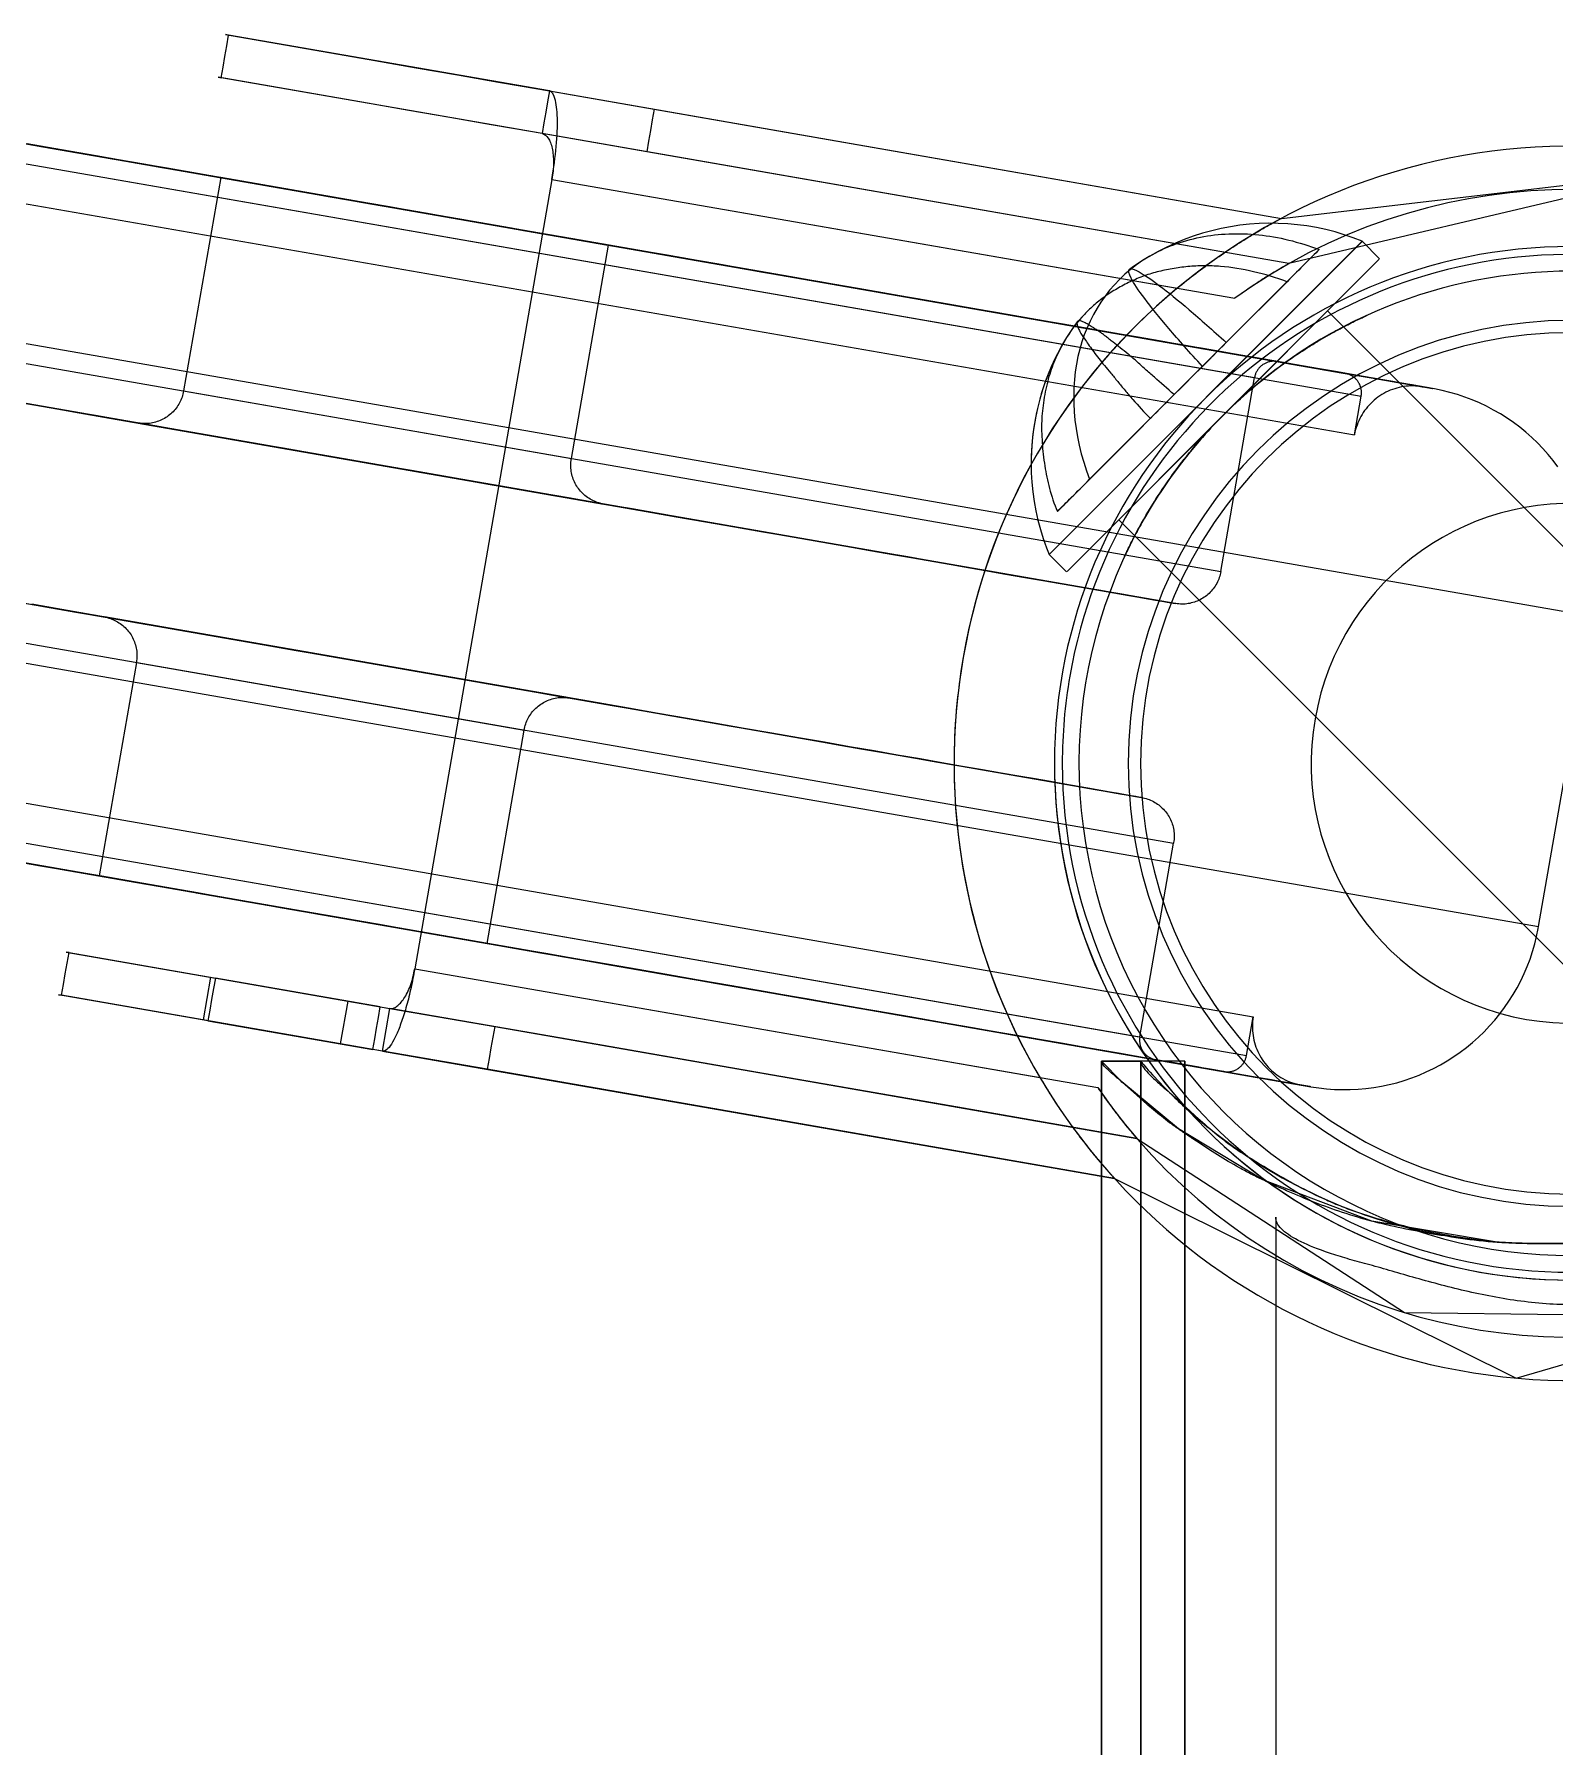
# Model space of a CAD drawing. Header units: millimetres. Extents: x -32954 to 151739, y -65671 to 56243.
# Drawn here: x -11425.88 to -11394.97, y -48559.49 to -48524.7 of the extents above; entities that cross this region are included whole.
import ezdxf

# ---------------------------------------------------------------- set-up
doc = ezdxf.new("R2010")
doc.units = ezdxf.units.MM
doc.layers.add('G-IMPT', color=7, linetype='Continuous', lineweight=9)
doc.layers.add('I-FURN', color=7, linetype='Continuous', lineweight=9)

# ---------------------------------------------------------------- blocks, each defined once
blk = doc.blocks.new('М25-М26_Столик манипуляционный - МСК-5501_dwg-9496848-О_ТХ_01')
at = {"layer": 'G-IMPT'}
for p, q in [((318.6, -16.208), (318.6, -405.607)), ((318.6, -16.208), (318.6, -405.607)), ((318.6, -405.607), (318.6, -16.208)), ((318.6, -16.208), (318.6, -405.607)), ((319.5, -405.607), (319.5, -16.208)), ((319.5, -16.208), (319.5, -405.607)), ((320.3, -405.607), (320.3, -16.208)), ((320.3, -405.607), (320.3, -16.208)), ((320.3, -16.208), (320.3, -405.607)), ((320.3, -405.607), (320.3, -16.208)), ((320.3, -16.208), (320.3, -405.607)), ((320.3, -16.208), (320.3, -405.607)), ((316.754, -402.442), (316.754, -17.881)), ((319.946, -416.611), (295.551, -392.216)), ((319.946, -416.611), (295.551, -392.216)), ((291.309, -396.459), (315.704, -420.854)), ((291.309, -396.459), (315.704, -420.854)), ((311.5, -401.907), (304.2, -401.907)), ((311.5, -401.907), (304.2, -401.907)), ((305, -401.907), (311.575, -401.907)), ((334.91, -405.815), (320.034, -403.227)), ((320.034, -403.227), (332.782, -405.445)), ((332.631, -406.312), (319.579, -404.041)), ((316.039, -405.09), (357.417, -412.288)), ((357.417, -412.288), (316.039, -405.09)), ((316.236, -405.124), (357.22, -412.254)), ((357.22, -412.254), (316.236, -405.124)), ((334.257, -407.488), (321.547, -405.277)), ((355.644, -411.98), (317.812, -405.398)), ((355.644, -411.98), (317.812, -405.398)), ((318.6, -405.607), (320.3, -405.607)), ((318.6, -405.607), (320.3, -405.607)), ((319.191, -405.638), (354.264, -411.74)), ((354.264, -411.74), (319.191, -405.638)), ((332.782, -405.445), (335.107, -405.849)), ((333.692, -405.603), (333.692, -405.603)), ((333.692, -405.603), (333.692, -405.603)), ((317.349, -405.724), (317.212, -406.512)), ((355.969, -412.442), (317.349, -405.724)), ((355.969, -412.442), (317.349, -405.724)), ((334.91, -405.815), (341.434, -406.95)), ((338.46, -406.432), (335.107, -405.849)), ((335.763, -405.963), (335.612, -406.83)), ((319.517, -406.101), (318.831, -410.042)), ((353.802, -412.065), (319.517, -406.101)), ((353.802, -412.065), (319.517, -406.101)), ((334.956, -406.716), (332.631, -406.312)), ((337.16, -406.206), (337.16, -406.206)), ((337.16, -406.206), (337.16, -406.206)), ((355.832, -413.23), (317.212, -406.512)), ((355.832, -413.23), (317.212, -406.512)), ((333.541, -406.47), (333.541, -406.47)), ((333.541, -406.47), (333.541, -406.47)), ((341.283, -407.817), (334.76, -406.682)), ((334.956, -406.716), (338.309, -407.299)), ((338.405, -407.316), (338.556, -406.449)), ((338.46, -406.432), (341.495, -406.96)), ((337.009, -407.073), (337.009, -407.073)), ((337.009, -407.073), (337.009, -407.073)), ((341.495, -406.96), (341.434, -406.95)), ((341.344, -407.827), (338.309, -407.299)), ((331.467, -423.527), (334.257, -407.488)), ((331.467, -423.527), (334.257, -407.488)), ((332.787, -408.003), (332.033, -412.338)), ((340.669, -409.375), (332.787, -408.003)), ((340.669, -409.375), (332.787, -408.003)), ((341.283, -407.817), (341.344, -407.827)), ((311.412, -408.345), (310.315, -414.65)), ((360.672, -416.914), (311.412, -408.345)), ((360.672, -416.914), (311.412, -408.345)), ((338.698, -409.032), (334.757, -408.346)), ((334.757, -408.346), (338.698, -409.032)), ((339.915, -413.709), (340.669, -409.375)), ((353.116, -416.006), (318.831, -410.042)), ((353.116, -416.006), (318.831, -410.042)), ((352.191, -416.657), (319.482, -410.967)), ((352.191, -416.657), (319.482, -410.967)), ((339.915, -413.709), (332.033, -412.338)), ((339.915, -413.709), (332.033, -412.338)), ((331.108, -412.989), (340.566, -414.635)), ((340.566, -414.635), (331.108, -412.989)), ((359.575, -423.22), (310.315, -414.65)), ((359.575, -423.22), (310.315, -414.65)), ((318.797, -414.908), (351.505, -420.598)), ((351.505, -420.598), (318.797, -414.908)), ((320.996, -415.561), (314.654, -421.904)), ((314.654, -421.904), (320.996, -415.561)), ((317.871, -415.559), (317.186, -419.5)), ((352.156, -421.523), (317.871, -415.559)), ((352.156, -421.523), (317.871, -415.559)), ((321.361, -415.904), (321.007, -415.551)), ((321.361, -415.904), (321.007, -415.551)), ((321.35, -415.915), (314.997, -422.268)), ((321.361, -415.904), (315.007, -422.257)), ((321.361, -415.904), (316.219, -421.046)), ((321.361, -415.904), (320.139, -417.126)), ((321.361, -415.904), (321.35, -415.915)), ((315.711, -420.847), (319.939, -416.618)), ((319.939, -416.618), (315.711, -420.847)), ((319.785, -416.773), (315.865, -420.692)), ((315.865, -420.692), (319.785, -416.773)), ((320.139, -417.126), (314.997, -422.268)), ((339.88, -418.576), (330.422, -416.93)), ((339.88, -418.576), (330.422, -416.93)), ((320.54, -417.432), (315.871, -422.101)), ((316.518, -420.039), (319.132, -417.426)), ((319.132, -417.426), (316.518, -420.039)), ((331.073, -417.855), (330.319, -422.19)), ((338.955, -419.227), (331.073, -417.855)), ((338.955, -419.227), (331.073, -417.855)), ((315.156, -418.335), (315.018, -419.123)), ((353.776, -425.053), (315.156, -418.335)), ((353.776, -425.053), (315.156, -418.335)), ((353.638, -425.841), (315.018, -419.123)), ((353.638, -425.841), (315.018, -419.123)), ((338.201, -423.561), (338.955, -419.227)), ((313.571, -419.277), (354.949, -426.475)), ((354.949, -426.475), (313.571, -419.277)), ((354.752, -426.441), (313.768, -419.311)), ((354.752, -426.441), (313.768, -419.311)), ((315.344, -419.585), (353.176, -426.167)), ((353.176, -426.167), (315.344, -419.585)), ((351.471, -425.464), (317.186, -419.5)), ((351.471, -425.464), (317.186, -419.5)), ((351.796, -425.927), (316.723, -419.825)), ((351.796, -425.927), (316.723, -419.825)), ((316.219, -421.046), (314.997, -422.268)), ((331.467, -423.527), (317.584, -421.112)), ((331.467, -423.527), (318.757, -421.316)), ((314.643, -421.914), (314.997, -422.268)), ((314.643, -421.914), (314.997, -422.268)), ((316.488, -421.814), (331.668, -424.455)), ((316.488, -421.814), (331.668, -424.455)), ((316.488, -421.814), (329.54, -424.085)), ((315.007, -422.257), (314.997, -422.268)), ((330.319, -422.19), (338.201, -423.561)), ((338.201, -423.561), (330.319, -422.19)), ((331.517, -425.322), (316.64, -422.734)), ((329.389, -424.952), (316.64, -422.734)), ((336.23, -423.219), (332.289, -422.533)), ((332.289, -422.533), (336.23, -423.219)), ((329.54, -424.085), (331.864, -424.489)), ((330.449, -424.243), (330.449, -424.243)), ((330.449, -424.243), (330.449, -424.243)), ((331.668, -424.455), (338.191, -425.59)), ((331.713, -425.356), (329.389, -424.952)), ((330.298, -425.11), (330.298, -425.11)), ((330.298, -425.11), (330.298, -425.11)), ((333.917, -424.846), (333.917, -424.846)), ((333.917, -424.846), (333.917, -424.846)), ((335.218, -425.073), (338.252, -425.6)), ((331.517, -425.322), (338.041, -426.457)), ((333.766, -425.713), (333.766, -425.713)), ((333.766, -425.713), (333.766, -425.713)), ((338.252, -425.6), (338.191, -425.59)), ((338.101, -426.467), (335.067, -425.94)), ((338.041, -426.457), (338.101, -426.467))]:
    blk.add_line(p, q, dxfattribs=at)
at = {"layer": 'G-IMPT', "flags": 128}
for points in [[(318.6, -16.208), (318.6, -113.558), (318.6, -210.907), (318.6, -308.257), (318.6, -405.607)], [(318.6, -16.208), (318.6, -113.558), (318.6, -210.907), (318.6, -308.257), (318.6, -405.607)], [(319.5, -405.607), (319.5, -308.257), (319.5, -210.907), (319.5, -113.558), (319.5, -16.208)], [(316.754, -402.442), (316.754, -306.302), (316.754, -210.161), (316.754, -114.021), (316.754, -17.881)], [(320.034, -403.227), (311.871, -399.171), (303.118, -401.714), (298.4, -409.512)], [(319.579, -404.041), (314.136, -400.503), (307.644, -400.424), (302.116, -403.829), (299.267, -409.663), (299.979, -416.116), (304.032, -421.189), (310.169, -423.307), (316.488, -421.814)], [(312.251, -401.934), (314.804, -402.36), (317.014, -403.196), (318.734, -404.232), (319.881, -405.187), (320.3, -405.607)], [(319.579, -404.041), (323.375, -404.701), (327.17, -405.362), (330.965, -406.022), (334.76, -406.682)], [(316.039, -405.09), (315.88, -405.066), (315.721, -405.048), (315.562, -405.036), (315.402, -405.031), (315.242, -405.032), (315.082, -405.04), (314.923, -405.054), (314.764, -405.074), (314.606, -405.101), (314.45, -405.134), (314.295, -405.173), (314.141, -405.219), (313.99, -405.27), (313.841, -405.328), (313.694, -405.391), (313.549, -405.46), (313.408, -405.535), (313.27, -405.616), (313.135, -405.702), (313.004, -405.793), (312.876, -405.89), (312.752, -405.991), (312.633, -406.098), (312.518, -406.209), (312.407, -406.325), (312.301, -406.445), (312.2, -406.569), (312.105, -406.697), (312.014, -406.828), (311.928, -406.964), (311.848, -407.102), (311.774, -407.244), (311.706, -407.389), (311.643, -407.536), (311.586, -407.685), (311.535, -407.837), (311.491, -407.991), (311.452, -408.146), (311.42, -408.303), (311.412, -408.345)], [(342.66, -409.721), (341.862, -409.582), (341.057, -409.442), (340.244, -409.301), (339.426, -409.158), (338.604, -409.015), (337.778, -408.872), (336.951, -408.728), (336.124, -408.584), (335.297, -408.44), (334.473, -408.297), (333.652, -408.154), (332.837, -408.012), (332.027, -407.871), (331.225, -407.732), (330.432, -407.594), (329.649, -407.458), (328.877, -407.323), (328.118, -407.191), (327.373, -407.062), (326.642, -406.934), (325.928, -406.81), (325.231, -406.689), (324.552, -406.571), (323.893, -406.456), (323.254, -406.345), (322.637, -406.238), (322.043, -406.134), (321.472, -406.035), (320.925, -405.94), (320.404, -405.849), (319.908, -405.763), (319.44, -405.682), (318.999, -405.605), (318.587, -405.533), (318.204, -405.467), (317.85, -405.405), (317.527, -405.349), (317.234, -405.298), (316.972, -405.252), (316.742, -405.212), (316.544, -405.178), (316.379, -405.149), (316.246, -405.126), (316.145, -405.108), (316.078, -405.097), (316.043, -405.091), (316.039, -405.09)], [(316.039, -405.09), (316.055, -405.093), (316.105, -405.101), (316.187, -405.116), (316.303, -405.136), (316.451, -405.162), (316.632, -405.193), (316.844, -405.23), (317.089, -405.273), (317.365, -405.321), (317.672, -405.374), (318.009, -405.433), (318.377, -405.497), (318.773, -405.566), (319.199, -405.64), (319.652, -405.719), (320.133, -405.802), (320.64, -405.89), (321.173, -405.983), (321.731, -406.08), (322.313, -406.181), (322.918, -406.287), (323.546, -406.396), (324.194, -406.509), (324.862, -406.625), (325.549, -406.744), (326.254, -406.867), (326.976, -406.993), (327.714, -407.121), (328.466, -407.252), (329.231, -407.385), (330.008, -407.52), (330.796, -407.657), (331.593, -407.796), (332.399, -407.936), (333.211, -408.077), (334.029, -408.22), (334.852, -408.363), (335.677, -408.506), (336.504, -408.65), (337.332, -408.794), (338.158, -408.938), (338.983, -409.081), (339.803, -409.224), (340.619, -409.366), (341.428, -409.507), (342.23, -409.646)], [(317.212, -406.512), (317.219, -406.465), (317.225, -406.417), (317.228, -406.369), (317.23, -406.321), (317.229, -406.273), (317.227, -406.225), (317.223, -406.177), (317.217, -406.13), (317.209, -406.082), (317.199, -406.035), (317.187, -405.989), (317.174, -405.943), (317.158, -405.897), (317.141, -405.853), (317.122, -405.809), (317.101, -405.765), (317.078, -405.723), (317.054, -405.681), (317.029, -405.641), (317.001, -405.602), (316.972, -405.563), (316.942, -405.526), (316.91, -405.49), (316.876, -405.456), (316.842, -405.423), (316.806, -405.391), (316.769, -405.361), (316.73, -405.332), (316.691, -405.305), (316.65, -405.279), (316.608, -405.255), (316.566, -405.233), (316.523, -405.212), (316.478, -405.193), (316.434, -405.176), (316.388, -405.161), (316.342, -405.148), (316.295, -405.136), (316.248, -405.126), (316.236, -405.124)], [(334.257, -407.488), (330.786, -406.884), (327.316, -406.28), (323.845, -405.676), (320.374, -405.073)], [(317.812, -405.398), (317.796, -405.396), (317.78, -405.394), (317.764, -405.393), (317.748, -405.392), (317.732, -405.393), (317.716, -405.393), (317.7, -405.395), (317.684, -405.397), (317.669, -405.399), (317.653, -405.403), (317.638, -405.407), (317.622, -405.411), (317.607, -405.416), (317.592, -405.422), (317.577, -405.428), (317.563, -405.435), (317.549, -405.443), (317.535, -405.451), (317.522, -405.46), (317.508, -405.469), (317.496, -405.478), (317.483, -405.489), (317.471, -405.499), (317.46, -405.51), (317.449, -405.522), (317.438, -405.534), (317.428, -405.546), (317.418, -405.559), (317.409, -405.572), (317.401, -405.586), (317.393, -405.6), (317.385, -405.614), (317.379, -405.628), (317.372, -405.643), (317.367, -405.658), (317.362, -405.673), (317.357, -405.688), (317.353, -405.704), (317.35, -405.72), (317.349, -405.724)], [(342.151, -409.632), (341.422, -409.506), (340.686, -409.378), (339.943, -409.248), (339.195, -409.118), (338.443, -408.987), (337.688, -408.856), (336.932, -408.725), (336.175, -408.593), (335.42, -408.461), (334.666, -408.33), (333.916, -408.2), (333.17, -408.07), (332.43, -407.941), (331.697, -407.814), (330.972, -407.688), (330.256, -407.563), (329.55, -407.44), (328.856, -407.32), (328.174, -407.201), (327.507, -407.085), (326.854, -406.971), (326.216, -406.86), (325.596, -406.752), (324.993, -406.648), (324.409, -406.546), (323.845, -406.448), (323.301, -406.353), (322.779, -406.263), (322.28, -406.176), (321.803, -406.093), (321.35, -406.014), (320.922, -405.939), (320.519, -405.869), (320.142, -405.804), (319.792, -405.743), (319.468, -405.686), (319.172, -405.635), (318.905, -405.588), (318.666, -405.547), (318.455, -405.51), (318.274, -405.479), (318.123, -405.452), (318.001, -405.431), (317.909, -405.415), (317.848, -405.405), (317.816, -405.399), (317.812, -405.398)], [(317.812, -405.398), (317.827, -405.401), (317.872, -405.409), (317.948, -405.422), (318.053, -405.44), (318.189, -405.464), (318.354, -405.493), (318.549, -405.527), (318.772, -405.565), (319.024, -405.609), (319.305, -405.658), (319.614, -405.712), (319.949, -405.77), (320.312, -405.833), (320.701, -405.901), (321.116, -405.973), (321.555, -406.05), (322.019, -406.13), (322.507, -406.215), (323.017, -406.304), (323.549, -406.396), (324.102, -406.493), (324.676, -406.592), (325.268, -406.695), (325.879, -406.802), (326.507, -406.911), (327.152, -407.023), (327.812, -407.138), (328.486, -407.255), (329.174, -407.375), (329.873, -407.497), (330.584, -407.62), (331.304, -407.746), (332.033, -407.872), (332.77, -408), (333.513, -408.13), (334.261, -408.26), (335.013, -408.391), (335.767, -408.522), (336.524, -408.653), (337.28, -408.785), (338.036, -408.917), (338.789, -409.048), (339.54, -409.178), (340.285, -409.308), (341.026, -409.437), (341.759, -409.564), (342.484, -409.69)], [(319.517, -406.101), (319.519, -406.085), (319.521, -406.069), (319.522, -406.053), (319.523, -406.037), (319.522, -406.021), (319.522, -406.005), (319.52, -405.989), (319.518, -405.973), (319.516, -405.958), (319.512, -405.942), (319.508, -405.927), (319.504, -405.911), (319.499, -405.896), (319.493, -405.881), (319.487, -405.866), (319.48, -405.852), (319.472, -405.838), (319.464, -405.824), (319.455, -405.811), (319.446, -405.797), (319.437, -405.785), (319.427, -405.772), (319.416, -405.76), (319.405, -405.749), (319.393, -405.738), (319.381, -405.727), (319.369, -405.717), (319.356, -405.708), (319.343, -405.698), (319.329, -405.69), (319.315, -405.682), (319.301, -405.675), (319.287, -405.668), (319.272, -405.661), (319.257, -405.656), (319.242, -405.651), (319.227, -405.646), (319.211, -405.642), (319.195, -405.639), (319.191, -405.638)], [(319.5, -405.607), (319.506, -405.607), (319.512, -405.607), (319.518, -405.607), (319.523, -405.607), (319.529, -405.607), (319.535, -405.607), (319.541, -405.607), (319.547, -405.607), (319.553, -405.607), (319.558, -405.607), (319.564, -405.607), (319.57, -405.607), (319.576, -405.607), (319.582, -405.607), (319.588, -405.607), (319.593, -405.607), (319.599, -405.607), (319.605, -405.607), (319.611, -405.607), (319.617, -405.607), (319.623, -405.607), (319.628, -405.607), (319.634, -405.607), (319.64, -405.607), (319.646, -405.607), (319.652, -405.607), (319.658, -405.607), (319.664, -405.607), (319.669, -405.607), (319.675, -405.607), (319.681, -405.607), (319.687, -405.607), (319.693, -405.607), (319.699, -405.607), (319.704, -405.607), (319.71, -405.607), (319.716, -405.607), (319.722, -405.607), (319.728, -405.607), (319.734, -405.607), (319.739, -405.607), (319.745, -405.607), (319.751, -405.607), (319.757, -405.607), (319.763, -405.607), (319.769, -405.607), (319.774, -405.607), (319.78, -405.607), (319.786, -405.607), (319.792, -405.607), (319.798, -405.607), (319.804, -405.607), (319.809, -405.607), (319.815, -405.607), (319.821, -405.607), (319.827, -405.607), (319.833, -405.607), (319.839, -405.607), (319.845, -405.607), (319.85, -405.607), (319.856, -405.607), (319.862, -405.607), (319.868, -405.607), (319.874, -405.607), (319.88, -405.607), (319.885, -405.607), (319.891, -405.607), (319.897, -405.607), (319.903, -405.607), (319.909, -405.607), (319.915, -405.607), (319.92, -405.607), (319.926, -405.607), (319.932, -405.607), (319.938, -405.607), (319.944, -405.607), (319.95, -405.607), (319.955, -405.607), (319.961, -405.607), (319.967, -405.607), (319.973, -405.607), (319.979, -405.607), (319.985, -405.607), (319.991, -405.607), (319.996, -405.607), (320.002, -405.607), (320.008, -405.607), (320.014, -405.607), (320.02, -405.607), (320.026, -405.607), (320.031, -405.607), (320.037, -405.607), (320.043, -405.607), (320.049, -405.607), (320.055, -405.607), (320.061, -405.607), (320.066, -405.607), (320.072, -405.607), (320.078, -405.607), (320.084, -405.607), (320.09, -405.607), (320.096, -405.607), (320.101, -405.607), (320.107, -405.607), (320.113, -405.607), (320.119, -405.607), (320.125, -405.607), (320.131, -405.607), (320.136, -405.607), (320.142, -405.607), (320.148, -405.607), (320.154, -405.607), (320.16, -405.607), (320.166, -405.607), (320.172, -405.607), (320.177, -405.607), (320.183, -405.607), (320.189, -405.607), (320.195, -405.607), (320.201, -405.607), (320.207, -405.607), (320.212, -405.607), (320.218, -405.607), (320.224, -405.607), (320.23, -405.607), (320.236, -405.607), (320.242, -405.607), (320.247, -405.607), (320.253, -405.607), (320.259, -405.607), (320.265, -405.607), (320.271, -405.607), (320.277, -405.607), (320.282, -405.607), (320.288, -405.607), (320.294, -405.607), (320.3, -405.607)], [(320.3, -405.607), (320.1, -405.607), (319.9, -405.607), (319.7, -405.607), (319.5, -405.607)], [(319.5, -405.607), (319.506, -405.607), (319.512, -405.607), (319.518, -405.607), (319.524, -405.607), (319.529, -405.607), (319.535, -405.607), (319.541, -405.607), (319.547, -405.607), (319.553, -405.607), (319.559, -405.607), (319.565, -405.607), (319.571, -405.607), (319.576, -405.607), (319.582, -405.607), (319.588, -405.607), (319.594, -405.607), (319.6, -405.607), (319.606, -405.607), (319.612, -405.607), (319.618, -405.607), (319.624, -405.607), (319.629, -405.607), (319.635, -405.607), (319.641, -405.607), (319.647, -405.607), (319.653, -405.607), (319.659, -405.607), (319.665, -405.607), (319.671, -405.607), (319.676, -405.607), (319.682, -405.607), (319.688, -405.607), (319.694, -405.607), (319.7, -405.607), (319.706, -405.607), (319.712, -405.607), (319.718, -405.607), (319.724, -405.607), (319.729, -405.607), (319.735, -405.607), (319.741, -405.607), (319.747, -405.607), (319.753, -405.607), (319.759, -405.607), (319.765, -405.607), (319.771, -405.607), (319.776, -405.607), (319.782, -405.607), (319.788, -405.607), (319.794, -405.607), (319.8, -405.607), (319.806, -405.607), (319.812, -405.607), (319.818, -405.607), (319.824, -405.607), (319.829, -405.607), (319.835, -405.607), (319.841, -405.607), (319.847, -405.607), (319.853, -405.607), (319.859, -405.607), (319.865, -405.607), (319.871, -405.607), (319.876, -405.607), (319.882, -405.607), (319.888, -405.607), (319.894, -405.607), (319.9, -405.607), (319.906, -405.607), (319.912, -405.607), (319.918, -405.607), (319.924, -405.607), (319.929, -405.607), (319.935, -405.607), (319.941, -405.607), (319.947, -405.607), (319.953, -405.607), (319.959, -405.607), (319.965, -405.607), (319.971, -405.607), (319.976, -405.607), (319.982, -405.607), (319.988, -405.607), (319.994, -405.607), (320, -405.607), (320.006, -405.607), (320.012, -405.607), (320.018, -405.607), (320.024, -405.607), (320.029, -405.607), (320.035, -405.607), (320.041, -405.607), (320.047, -405.607), (320.053, -405.607), (320.059, -405.607), (320.065, -405.607), (320.071, -405.607), (320.076, -405.607), (320.082, -405.607), (320.088, -405.607), (320.094, -405.607), (320.1, -405.607), (320.106, -405.607), (320.112, -405.607), (320.118, -405.607), (320.124, -405.607), (320.129, -405.607), (320.135, -405.607), (320.141, -405.607), (320.147, -405.607), (320.153, -405.607), (320.159, -405.607), (320.165, -405.607), (320.171, -405.607), (320.176, -405.607), (320.182, -405.607), (320.188, -405.607), (320.194, -405.607), (320.2, -405.607), (320.206, -405.607), (320.212, -405.607), (320.218, -405.607), (320.224, -405.607), (320.229, -405.607), (320.235, -405.607), (320.241, -405.607), (320.247, -405.607), (320.253, -405.607), (320.259, -405.607), (320.265, -405.607), (320.271, -405.607), (320.276, -405.607), (320.282, -405.607), (320.288, -405.607), (320.294, -405.607), (320.3, -405.607)], [(320.3, -405.607), (320.1, -405.607), (319.9, -405.607), (319.7, -405.607), (319.5, -405.607)], [(332.631, -406.312), (332.669, -406.095), (332.707, -405.878), (332.745, -405.662), (332.782, -405.445)], [(334.91, -405.815), (334.835, -406.248), (334.76, -406.682)], [(335.107, -405.849), (335.069, -406.066), (335.031, -406.283), (334.994, -406.499), (334.956, -406.716)], [(338.309, -407.299), (338.347, -407.083), (338.385, -406.866), (338.422, -406.649), (338.46, -406.432)], [(341.434, -406.95), (341.396, -407.167), (341.359, -407.383), (341.321, -407.6), (341.283, -407.817)], [(316.64, -422.734), (307.588, -423.795), (300.208, -418.446), (298.4, -409.512)], [(319.482, -410.967), (319.451, -410.961), (319.42, -410.954), (319.389, -410.945), (319.358, -410.935), (319.328, -410.924), (319.299, -410.912), (319.27, -410.898), (319.241, -410.884), (319.213, -410.868), (319.186, -410.851), (319.16, -410.834), (319.134, -410.815), (319.109, -410.795), (319.084, -410.774), (319.061, -410.752), (319.039, -410.729), (319.017, -410.706), (318.997, -410.681), (318.977, -410.656), (318.958, -410.63), (318.941, -410.603), (318.924, -410.575), (318.909, -410.547), (318.895, -410.519), (318.882, -410.489), (318.87, -410.46), (318.86, -410.429), (318.85, -410.399), (318.842, -410.368), (318.835, -410.337), (318.829, -410.305), (318.825, -410.273), (318.822, -410.242), (318.82, -410.21), (318.819, -410.178), (318.82, -410.146), (318.822, -410.114), (318.825, -410.082), (318.83, -410.05), (318.831, -410.042)], [(342.368, -414.948), (341.763, -414.843), (341.148, -414.736), (340.526, -414.628), (339.895, -414.518), (339.259, -414.407), (338.616, -414.296), (337.97, -414.183), (337.319, -414.07), (336.667, -413.956), (336.013, -413.843), (335.359, -413.729), (334.706, -413.615), (334.054, -413.502), (333.406, -413.389), (332.761, -413.277), (332.121, -413.166), (331.487, -413.055), (330.86, -412.946), (330.241, -412.839), (329.631, -412.732), (329.031, -412.628), (328.442, -412.526), (327.864, -412.425), (327.299, -412.327), (326.748, -412.231), (326.212, -412.138), (325.691, -412.047), (325.186, -411.959), (324.698, -411.874), (324.228, -411.793), (323.777, -411.714), (323.345, -411.639), (322.933, -411.567), (322.541, -411.499), (322.171, -411.435), (321.823, -411.374), (321.497, -411.317), (321.194, -411.265), (320.914, -411.216), (320.659, -411.172), (320.427, -411.131), (320.22, -411.095), (320.039, -411.064), (319.882, -411.037), (319.751, -411.014), (319.646, -410.996), (319.567, -410.982), (319.513, -410.972), (319.486, -410.968), (319.482, -410.967)], [(319.482, -410.967), (319.495, -410.969), (319.535, -410.976), (319.6, -410.987), (319.691, -411.003), (319.808, -411.024), (319.951, -411.049), (320.119, -411.078), (320.312, -411.111), (320.531, -411.149), (320.773, -411.192), (321.04, -411.238), (321.33, -411.289), (321.644, -411.343), (321.98, -411.402), (322.339, -411.464), (322.719, -411.53), (323.12, -411.6), (323.541, -411.673), (323.982, -411.75), (324.442, -411.83), (324.921, -411.913), (325.416, -411.999), (325.929, -412.088), (326.457, -412.18), (327, -412.275), (327.558, -412.372), (328.128, -412.471), (328.711, -412.573), (329.306, -412.676), (329.91, -412.781), (330.525, -412.888), (331.148, -412.996), (331.778, -413.106), (332.415, -413.217), (333.057, -413.328), (333.704, -413.441), (334.354, -413.554), (335.006, -413.668), (335.66, -413.781), (336.314, -413.895), (336.967, -414.009), (337.619, -414.122), (338.268, -414.235), (338.912, -414.347), (339.552, -414.458), (340.186, -414.569), (340.813, -414.678), (341.432, -414.785), (342.042, -414.892)], [(332.033, -412.338), (332.027, -412.37), (332.019, -412.401), (332.011, -412.432), (332.001, -412.462), (331.99, -412.492), (331.978, -412.522), (331.964, -412.551), (331.95, -412.579), (331.934, -412.607), (331.917, -412.634), (331.899, -412.661), (331.881, -412.687), (331.861, -412.712), (331.84, -412.736), (331.818, -412.759), (331.795, -412.782), (331.771, -412.803), (331.747, -412.824), (331.722, -412.844), (331.695, -412.862), (331.669, -412.88), (331.641, -412.896), (331.613, -412.911), (331.584, -412.926), (331.555, -412.939), (331.525, -412.95), (331.495, -412.961), (331.465, -412.97), (331.434, -412.979), (331.403, -412.986), (331.371, -412.991), (331.339, -412.996), (331.308, -412.999), (331.276, -413.001), (331.244, -413.001), (331.212, -413.001), (331.18, -412.999), (331.148, -412.995), (331.116, -412.991), (331.108, -412.989)], [(340.566, -414.635), (340.534, -414.629), (340.503, -414.621), (340.472, -414.613), (340.442, -414.603), (340.412, -414.592), (340.382, -414.58), (340.353, -414.566), (340.325, -414.552), (340.297, -414.536), (340.269, -414.519), (340.243, -414.501), (340.217, -414.482), (340.192, -414.462), (340.168, -414.441), (340.144, -414.42), (340.122, -414.397), (340.1, -414.373), (340.08, -414.349), (340.06, -414.323), (340.042, -414.297), (340.024, -414.271), (340.008, -414.243), (339.993, -414.215), (339.978, -414.186), (339.965, -414.157), (339.954, -414.127), (339.943, -414.097), (339.934, -414.067), (339.925, -414.036), (339.918, -414.004), (339.913, -413.973), (339.908, -413.941), (339.905, -413.909), (339.903, -413.877), (339.903, -413.845), (339.903, -413.813), (339.905, -413.781), (339.909, -413.75), (339.913, -413.718), (339.915, -413.709)], [(311.019, -417.685), (311.115, -417.813), (311.217, -417.937), (311.323, -418.056), (311.434, -418.171), (311.55, -418.282), (311.67, -418.388), (311.794, -418.489), (311.922, -418.584), (312.054, -418.675), (312.189, -418.761), (312.328, -418.84), (312.469, -418.915), (312.614, -418.983), (312.761, -419.046), (312.911, -419.103), (313.062, -419.154), (313.216, -419.198), (313.371, -419.237), (313.528, -419.269), (313.571, -419.277)], [(317.871, -415.559), (317.878, -415.527), (317.885, -415.496), (317.893, -415.466), (317.903, -415.435), (317.914, -415.405), (317.927, -415.375), (317.94, -415.346), (317.955, -415.318), (317.97, -415.29), (317.987, -415.263), (318.005, -415.236), (318.024, -415.21), (318.044, -415.185), (318.065, -415.161), (318.086, -415.138), (318.109, -415.115), (318.133, -415.094), (318.157, -415.073), (318.183, -415.054), (318.209, -415.035), (318.236, -415.018), (318.263, -415.001), (318.291, -414.986), (318.32, -414.972), (318.349, -414.959), (318.379, -414.947), (318.409, -414.936), (318.44, -414.927), (318.471, -414.919), (318.502, -414.912), (318.533, -414.906), (318.565, -414.902), (318.597, -414.898), (318.629, -414.897), (318.661, -414.896), (318.693, -414.897), (318.725, -414.899), (318.756, -414.902), (318.788, -414.906), (318.797, -414.908)], [(318.797, -414.908), (318.81, -414.91), (318.849, -414.917), (318.914, -414.928), (319.006, -414.944), (319.123, -414.965), (319.265, -414.989), (319.434, -415.019), (319.627, -415.052), (319.845, -415.09), (320.088, -415.132), (320.354, -415.179), (320.645, -415.229), (320.958, -415.284), (321.295, -415.342), (321.653, -415.405), (322.033, -415.471), (322.434, -415.541), (322.856, -415.614), (323.297, -415.691), (323.757, -415.771), (324.235, -415.854), (324.731, -415.94), (325.243, -416.029), (325.771, -416.121), (326.315, -416.216), (326.872, -416.313), (327.443, -416.412), (328.026, -416.513), (328.62, -416.617), (329.225, -416.722), (329.839, -416.829), (330.462, -416.937), (331.092, -417.047), (331.729, -417.158), (332.371, -417.269), (333.018, -417.382), (333.668, -417.495), (334.321, -417.608), (334.974, -417.722), (335.629, -417.836), (336.282, -417.95), (336.933, -418.063), (337.582, -418.176), (338.227, -418.288), (338.867, -418.399), (339.501, -418.51), (340.128, -418.619), (340.747, -418.726), (341.357, -418.832), (341.957, -418.937), (342.546, -419.039)], [(342.276, -418.992), (341.682, -418.889), (341.077, -418.784), (340.463, -418.677), (339.84, -418.569), (339.21, -418.459), (338.573, -418.348), (337.931, -418.236), (337.284, -418.124), (336.634, -418.011), (335.981, -417.897), (335.328, -417.784), (334.674, -417.67), (334.02, -417.556), (333.369, -417.443), (332.72, -417.33), (332.075, -417.218), (331.435, -417.106), (330.801, -416.996), (330.174, -416.887), (329.555, -416.779), (328.945, -416.673), (328.345, -416.569), (327.756, -416.466), (327.179, -416.366), (326.614, -416.268), (326.063, -416.172), (325.526, -416.079), (325.005, -415.988), (324.501, -415.9), (324.013, -415.815), (323.543, -415.733), (323.091, -415.655), (322.659, -415.58), (322.247, -415.508), (321.856, -415.44), (321.486, -415.376), (321.137, -415.315), (320.811, -415.258), (320.508, -415.206), (320.229, -415.157), (319.973, -415.112), (319.742, -415.072), (319.535, -415.036), (319.353, -415.005), (319.197, -414.977), (319.066, -414.955), (318.96, -414.936), (318.881, -414.923), (318.828, -414.913), (318.8, -414.909), (318.797, -414.908)], [(321.728, -417.76), (321.724, -417.565), (321.712, -417.371), (321.693, -417.177), (321.666, -416.984), (321.631, -416.792), (321.588, -416.601), (321.538, -416.413), (321.48, -416.227), (321.415, -416.043), (321.361, -415.904)], [(321.728, -417.76), (321.724, -417.565), (321.712, -417.371), (321.693, -417.177), (321.666, -416.984), (321.631, -416.792), (321.588, -416.601), (321.538, -416.413), (321.48, -416.227), (321.415, -416.043), (321.361, -415.904)], [(321.193, -416.778), (320.026, -417.946), (318.859, -419.113), (317.692, -420.28), (316.524, -421.447)], [(330.422, -416.93), (330.453, -416.936), (330.485, -416.944), (330.515, -416.952), (330.546, -416.962), (330.576, -416.973), (330.605, -416.985), (330.635, -416.999), (330.663, -417.013), (330.691, -417.029), (330.718, -417.046), (330.745, -417.064), (330.771, -417.083), (330.796, -417.103), (330.82, -417.123), (330.843, -417.145), (330.866, -417.168), (330.887, -417.192), (330.908, -417.216), (330.927, -417.242), (330.946, -417.268), (330.963, -417.294), (330.98, -417.322), (330.995, -417.35), (331.009, -417.379), (331.022, -417.408), (331.034, -417.438), (331.045, -417.468), (331.054, -417.498), (331.062, -417.529), (331.069, -417.561), (331.075, -417.592), (331.079, -417.624), (331.082, -417.656), (331.084, -417.688), (331.085, -417.72), (331.084, -417.752), (331.082, -417.783), (331.079, -417.815), (331.075, -417.847), (331.073, -417.855)], [(320.791, -420.634), (320.903, -420.474), (321.008, -420.31), (321.107, -420.142), (321.198, -419.97), (321.283, -419.794), (321.361, -419.616), (321.432, -419.434), (321.495, -419.249), (321.551, -419.062), (321.599, -418.874), (321.64, -418.683), (321.673, -418.491), (321.698, -418.297), (321.716, -418.103), (321.726, -417.908), (321.728, -417.76)], [(321.052, -420.237), (321.147, -420.067), (321.236, -419.894), (321.318, -419.717), (321.393, -419.537), (321.46, -419.354), (321.52, -419.168), (321.573, -418.98), (321.618, -418.791), (321.655, -418.599), (321.685, -418.406), (321.707, -418.213), (321.721, -418.018), (321.727, -417.823), (321.728, -417.76)], [(313.768, -419.311), (313.815, -419.318), (313.863, -419.324), (313.911, -419.327), (313.959, -419.329), (314.007, -419.328), (314.055, -419.326), (314.102, -419.322), (314.15, -419.316), (314.197, -419.308), (314.244, -419.298), (314.291, -419.286), (314.337, -419.272), (314.382, -419.257), (314.427, -419.24), (314.471, -419.221), (314.514, -419.2), (314.557, -419.177), (314.598, -419.153), (314.639, -419.127), (314.678, -419.1), (314.716, -419.071), (314.753, -419.041), (314.789, -419.009), (314.824, -418.975), (314.857, -418.941), (314.889, -418.905), (314.919, -418.867), (314.948, -418.829), (314.975, -418.79), (315.001, -418.749), (315.025, -418.707), (315.047, -418.665), (315.067, -418.621), (315.086, -418.577), (315.103, -418.532), (315.119, -418.487), (315.132, -418.441), (315.144, -418.394), (315.153, -418.347), (315.156, -418.335)], [(338.955, -419.227), (338.961, -419.195), (338.968, -419.164), (338.977, -419.133), (338.987, -419.103), (338.998, -419.073), (339.01, -419.043), (339.023, -419.014), (339.038, -418.986), (339.054, -418.958), (339.07, -418.93), (339.088, -418.904), (339.107, -418.878), (339.127, -418.853), (339.148, -418.829), (339.17, -418.805), (339.193, -418.783), (339.216, -418.761), (339.241, -418.741), (339.266, -418.721), (339.292, -418.703), (339.319, -418.685), (339.346, -418.669), (339.375, -418.654), (339.403, -418.639), (339.432, -418.626), (339.462, -418.615), (339.492, -418.604), (339.523, -418.595), (339.554, -418.586), (339.585, -418.579), (339.617, -418.574), (339.648, -418.569), (339.68, -418.566), (339.712, -418.564), (339.744, -418.564), (339.776, -418.564), (339.808, -418.566), (339.84, -418.57), (339.872, -418.574), (339.88, -418.576)], [(315.018, -419.123), (315.016, -419.138), (315.014, -419.154), (315.013, -419.17), (315.013, -419.186), (315.013, -419.202), (315.013, -419.218), (315.015, -419.234), (315.017, -419.25), (315.02, -419.266), (315.023, -419.282), (315.027, -419.297), (315.031, -419.312), (315.036, -419.328), (315.042, -419.342), (315.049, -419.357), (315.055, -419.372), (315.063, -419.386), (315.071, -419.4), (315.08, -419.413), (315.089, -419.426), (315.098, -419.439), (315.109, -419.451), (315.119, -419.463), (315.13, -419.475), (315.142, -419.486), (315.154, -419.496), (315.166, -419.506), (315.179, -419.516), (315.192, -419.525), (315.206, -419.534), (315.22, -419.542), (315.234, -419.549), (315.248, -419.556), (315.263, -419.562), (315.278, -419.568), (315.293, -419.573), (315.308, -419.577), (315.324, -419.581), (315.34, -419.585), (315.344, -419.585)], [(313.571, -419.277), (313.587, -419.28), (313.637, -419.288), (313.719, -419.303), (313.835, -419.323), (313.983, -419.349), (314.164, -419.38), (314.376, -419.417), (314.621, -419.46), (314.897, -419.508), (315.204, -419.561), (315.541, -419.62), (315.909, -419.684), (316.305, -419.753), (316.731, -419.827), (317.184, -419.905), (317.665, -419.989), (318.172, -420.077), (318.706, -420.17), (319.264, -420.267), (319.845, -420.368), (320.451, -420.474), (321.078, -420.583), (321.726, -420.696), (322.394, -420.812), (323.081, -420.931), (323.787, -421.054), (324.508, -421.18), (325.246, -421.308), (325.998, -421.439), (326.763, -421.572), (327.54, -421.707), (328.328, -421.844), (329.125, -421.983), (329.931, -422.123), (330.743, -422.264), (331.561, -422.407), (332.384, -422.55), (333.209, -422.693), (334.036, -422.837), (334.864, -422.981), (335.69, -423.125), (336.515, -423.268), (337.335, -423.411), (338.151, -423.553), (338.96, -423.694), (339.762, -423.833), (340.556, -423.971), (341.339, -424.107), (342.11, -424.242)], [(342.522, -424.313), (341.757, -424.18), (340.98, -424.045), (340.192, -423.908), (339.394, -423.769), (338.589, -423.629), (337.776, -423.488), (336.958, -423.345), (336.136, -423.202), (335.31, -423.059), (334.483, -422.915), (333.656, -422.771), (332.829, -422.627), (332.005, -422.484), (331.184, -422.341), (330.369, -422.199), (329.559, -422.058), (328.757, -421.919), (327.964, -421.781), (327.181, -421.644), (326.409, -421.51), (325.65, -421.378), (324.905, -421.248), (324.174, -421.121), (323.46, -420.997), (322.763, -420.876), (322.084, -420.758), (321.425, -420.643), (320.786, -420.532), (320.169, -420.425), (319.575, -420.321), (319.004, -420.222), (318.457, -420.127), (317.936, -420.036), (317.44, -419.95), (316.972, -419.869), (316.531, -419.792), (316.119, -419.72), (315.736, -419.653), (315.382, -419.592), (315.059, -419.536), (314.766, -419.485), (314.504, -419.439), (314.274, -419.399), (314.076, -419.365), (313.911, -419.336), (313.778, -419.313), (313.677, -419.295), (313.61, -419.284), (313.575, -419.278), (313.571, -419.277)], [(315.344, -419.585), (315.359, -419.588), (315.404, -419.596), (315.48, -419.609), (315.586, -419.627), (315.721, -419.651), (315.886, -419.68), (316.081, -419.713), (316.304, -419.752), (316.556, -419.796), (316.837, -419.845), (317.146, -419.899), (317.482, -419.957), (317.844, -420.02), (318.233, -420.088), (318.648, -420.16), (319.087, -420.237), (319.551, -420.317), (320.039, -420.402), (320.549, -420.491), (321.081, -420.583), (321.634, -420.68), (322.208, -420.779), (322.8, -420.882), (323.411, -420.989), (324.04, -421.098), (324.684, -421.21), (325.344, -421.325), (326.019, -421.442), (326.706, -421.562), (327.406, -421.684), (328.116, -421.807), (328.836, -421.932), (329.565, -422.059), (330.302, -422.187), (331.045, -422.317), (331.793, -422.447), (332.545, -422.578), (333.299, -422.709), (334.056, -422.84), (334.812, -422.972), (335.568, -423.103), (336.321, -423.235), (337.072, -423.365), (337.817, -423.495), (338.558, -423.624), (339.291, -423.751), (340.016, -423.877), (340.732, -424.002), (341.438, -424.125), (342.132, -424.245)], [(342.501, -424.31), (341.814, -424.19), (341.114, -424.068), (340.404, -423.945), (339.683, -423.819), (338.954, -423.693), (338.218, -423.564), (337.475, -423.435), (336.727, -423.305), (335.975, -423.174), (335.22, -423.043), (334.464, -422.911), (333.708, -422.78), (332.952, -422.648), (332.198, -422.517), (331.448, -422.387), (330.702, -422.257), (329.962, -422.128), (329.229, -422.001), (328.504, -421.875), (327.788, -421.75), (327.082, -421.627), (326.388, -421.507), (325.707, -421.388), (325.039, -421.272), (324.386, -421.158), (323.748, -421.047), (323.128, -420.939), (322.525, -420.835), (321.941, -420.733), (321.377, -420.635), (320.833, -420.54), (320.311, -420.449), (319.812, -420.362), (319.335, -420.28), (318.882, -420.201), (318.454, -420.126), (318.051, -420.056), (317.674, -419.991), (317.324, -419.93), (317, -419.873), (316.704, -419.822), (316.437, -419.775), (316.198, -419.734), (315.987, -419.697), (315.806, -419.666), (315.655, -419.639), (315.533, -419.618), (315.441, -419.602), (315.38, -419.592), (315.348, -419.586), (315.344, -419.585)], [(316.723, -419.825), (316.739, -419.828), (316.755, -419.829), (316.771, -419.831), (316.787, -419.831), (316.803, -419.831), (316.819, -419.83), (316.835, -419.829), (316.851, -419.827), (316.866, -419.824), (316.882, -419.821), (316.898, -419.817), (316.913, -419.812), (316.928, -419.807), (316.943, -419.801), (316.958, -419.795), (316.972, -419.788), (316.986, -419.781), (317, -419.773), (317.014, -419.764), (317.027, -419.755), (317.039, -419.745), (317.052, -419.735), (317.064, -419.724), (317.075, -419.713), (317.086, -419.702), (317.097, -419.69), (317.107, -419.677), (317.117, -419.665), (317.126, -419.651), (317.134, -419.638), (317.142, -419.624), (317.15, -419.61), (317.157, -419.595), (317.163, -419.581), (317.168, -419.566), (317.174, -419.551), (317.178, -419.535), (317.182, -419.52), (317.185, -419.504), (317.186, -419.5)], [(318.246, -419.725), (318.125, -419.847), (318.004, -419.968), (317.882, -420.09), (317.761, -420.211)], [(314.997, -422.268), (315.178, -422.339), (315.363, -422.402), (315.55, -422.458), (315.739, -422.506), (315.929, -422.547), (316.121, -422.58), (316.315, -422.605), (316.509, -422.623), (316.704, -422.633), (316.899, -422.635), (317.094, -422.629), (317.288, -422.616), (317.482, -422.594), (317.675, -422.565), (317.866, -422.529), (318.056, -422.484), (318.244, -422.433), (318.43, -422.373), (318.613, -422.306), (318.793, -422.232), (318.971, -422.151), (319.145, -422.063), (319.315, -421.968), (319.481, -421.866), (319.643, -421.758), (319.727, -421.698)], [(314.997, -422.268), (315.178, -422.339), (315.363, -422.402), (315.55, -422.458), (315.739, -422.506), (315.929, -422.547), (316.121, -422.58), (316.315, -422.605), (316.509, -422.623), (316.704, -422.633), (316.899, -422.635), (317.094, -422.629), (317.288, -422.616), (317.482, -422.594), (317.675, -422.565), (317.866, -422.529), (318.056, -422.484), (318.244, -422.433), (318.43, -422.373), (318.613, -422.306), (318.793, -422.232), (318.971, -422.151), (319.145, -422.063), (319.315, -421.968), (319.33, -421.959)], [(329.389, -424.952), (329.427, -424.735), (329.464, -424.518), (329.502, -424.302), (329.54, -424.085)], [(331.517, -425.322), (331.555, -425.105), (331.592, -424.889), (331.63, -424.672), (331.668, -424.455)], [(331.864, -424.489), (332.702, -424.635), (333.541, -424.781), (334.379, -424.927), (335.218, -425.073)], [(335.067, -425.94), (334.228, -425.794), (333.39, -425.648), (332.552, -425.502), (331.713, -425.356)], [(338.191, -425.59), (338.154, -425.807), (338.116, -426.023), (338.078, -426.24), (338.041, -426.457)]]:
    blk.add_lwpolyline(points, dxfattribs=at)
at = {"layer": 'G-IMPT'}
for radius, start, end in [(12.54, 360, 170.1316), (11.66, 34.4074, 305.8558), (10.5, 270, 90), (10.5, 360, 90), (10.34, 0, 180), (10, 315, 135), (10, 315, 135), (9, 0, 90), (8.75, 270, 90), (10, 135, 315), (10, 135, 315), (12.54, 350.1316, 30.6071), (5.28, 350.1316, 170.1316), (5.28, 350.1316, 170.1316), (5.28, 170.1316, 350.1316), (5.28, 170.1316, 350.1316), (12.54, 180, 350.1316), (10.34, 180, 350.1316), (9, 180, 360), (10.5, 270, 360), (10.34, 350.1316, 0), (12.54, 350.1316, 0), (12.54, 309.6561, 350.1316)]:
    blk.add_arc((310.754, -411.661), radius, start, end, dxfattribs=at)
blk.add_ellipse((316.526, -418.087), major_axis=(-3.406, 3.406), ratio=0.78778, start_param=2.94112, end_param=4.196798, dxfattribs=at)
for points, knots in [([(304.754, -402.442), (304.754, -402.362), (304.831, -402.202), (305.174, -401.968), (305.637, -401.777), (306.046, -401.645), (306.302, -401.57), (306.505, -401.515), (306.717, -401.457), (307.014, -401.372), (307.566, -401.211), (308.434, -400.968), (309.565, -400.731), (310.744, -400.627), (311.925, -400.731), (313.063, -400.967), (313.936, -401.21), (314.49, -401.371), (314.788, -401.456), (315.002, -401.514), (315.205, -401.569), (315.461, -401.644), (315.871, -401.776), (316.335, -401.968), (316.677, -402.202), (316.754, -402.361), (316.754, -402.442)], [0, 0, 0, 0, 0.0625, 0.125, 0.1875, 0.21875, 0.234375, 0.25, 0.265625, 0.28125, 0.3125, 0.375, 0.4375, 0.5, 0.5625, 0.625, 0.6875, 0.71875, 0.734375, 0.75, 0.765625, 0.78125, 0.8125, 0.875, 0.9375, 1, 1, 1, 1]), ([(319.5, -405.607), (319.5, -405.607), (319.391, -405.476), (318.951, -404.995), (318.283, -404.372), (317.141, -403.494), (315.604, -402.662), (313.751, -402.116), (312.751, -401.97), (312.251, -401.934)], [0, 0, 0, 0, 0.125, 0.25, 0.375, 0.5, 0.75, 0.875, 1, 1, 1, 1]), ([(319.5, -405.607), (319.5, -405.552), (319.42, -405.431), (319.202, -405.222), (319.045, -405.083), (318.912, -404.97), (318.764, -404.842), (318.551, -404.647), (318.253, -404.372), (317.913, -404.084), (317.653, -403.89), (317.497, -403.783), (317.377, -403.706), (317.254, -403.63), (317.086, -403.526), (316.782, -403.342), (316.323, -403.079), (315.83, -402.833), (315.415, -402.656), (315.093, -402.538), (314.761, -402.433), (314.308, -402.302), (313.488, -402.105), (312.751, -401.989), (312.253, -401.934)], [-1, -1, -1, -1, -0.875, -0.8125, -0.78125, -0.75, -0.71875, -0.6875, -0.625, -0.5625, -0.53125, -0.515625, -0.5, -0.484375, -0.46875, -0.4375, -0.375, -0.3125, -0.28125, -0.25, -0.21875, -0.1875, -0.125, 0, 0, 0, 0]), ([(312.253, -401.934), (312.695, -401.971), (313.35, -402.052), (314.194, -402.212), (314.81, -402.355), (315.402, -402.531), (315.968, -402.737), (316.417, -402.925), (316.763, -403.08), (317.016, -403.196), (317.26, -403.316), (317.574, -403.485), (317.945, -403.706), (318.289, -403.931), (318.548, -404.106), (318.735, -404.232), (318.913, -404.358), (319.138, -404.533), (319.395, -404.751), (319.618, -404.953), (319.775, -405.095), (319.883, -405.188), (319.979, -405.269), (320.091, -405.367), (320.245, -405.509), (320.3, -405.581), (320.3, -405.607)], [-1, -1, -1, -1, -0.9, -0.85, -0.8, -0.75, -0.7, -0.65, -0.625, -0.6, -0.575, -0.55, -0.5, -0.45, -0.425, -0.4, -0.375, -0.35, -0.3, -0.25, -0.225, -0.2, -0.175, -0.15, -0.1, 0, 0, 0, 0]), ([(321.547, -405.277), (321.464, -405.139), (321.338, -404.932), (321.164, -404.668), (321.032, -404.475), (320.898, -404.289), (320.767, -404.11), (320.636, -403.941), (320.51, -403.781), (320.398, -403.646), (320.303, -403.535), (320.22, -403.434), (320.133, -403.34), (320.062, -403.254), (320.038, -403.228), (320.034, -403.227)], [0, 0, 0, 0, 0.142857, 0.214286, 0.285714, 0.357143, 0.428571, 0.5, 0.571429, 0.642857, 0.696429, 0.75, 0.821429, 0.892857, 1, 1, 1, 1]), ([(320.374, -405.073), (320.292, -404.953), (320.17, -404.782), (320.003, -404.561), (319.884, -404.409), (319.779, -404.278), (319.676, -404.154), (319.612, -404.079), (319.586, -404.049), (319.579, -404.041)], [0, 0, 0, 0, 0.25, 0.375, 0.5, 0.625, 0.71875, 0.875, 1, 1, 1, 1]), ([(317.825, -418.732), (317.996, -418.562), (318.314, -418.219), (318.72, -417.718), (319.078, -417.213), (319.366, -416.752), (319.585, -416.359), (319.716, -416.099), (319.784, -415.958), (319.834, -415.852), (319.85, -415.816), (319.853, -415.81)], [0, 0, 0, 0, 0.125, 0.25, 0.375, 0.5, 0.625, 0.75, 0.8125, 0.875, 1, 1, 1, 1]), ([(319.853, -415.81), (319.85, -415.816), (319.834, -415.852), (319.784, -415.958), (319.717, -416.098), (319.586, -416.358), (319.367, -416.751), (319.079, -417.212), (318.72, -417.717), (318.314, -418.219), (317.996, -418.562), (317.825, -418.732)], [0, 0, 0, 0, 0.125, 0.1875, 0.25, 0.375, 0.5, 0.625, 0.75, 0.875, 1, 1, 1, 1]), ([(317.825, -418.732), (317.996, -418.562), (318.314, -418.219), (318.72, -417.718), (319.078, -417.213), (319.366, -416.752), (319.585, -416.359), (319.716, -416.099), (319.784, -415.958), (319.834, -415.852), (319.85, -415.816), (319.853, -415.81)], [0, 0, 0, 0, 0.125, 0.25, 0.375, 0.5, 0.625, 0.75, 0.8125, 0.875, 1, 1, 1, 1]), ([(319.853, -415.81), (319.85, -415.816), (319.834, -415.852), (319.784, -415.958), (319.717, -416.098), (319.586, -416.358), (319.367, -416.751), (319.079, -417.212), (318.72, -417.717), (318.314, -418.219), (317.996, -418.562), (317.825, -418.732)], [0, 0, 0, 0, 0.125, 0.1875, 0.25, 0.375, 0.5, 0.625, 0.75, 0.875, 1, 1, 1, 1]), ([(321.052, -420.237), (321.128, -420.107), (321.224, -419.918), (321.321, -419.665), (321.379, -419.474), (321.429, -419.268), (321.484, -418.966), (321.515, -418.679), (321.515, -418.412), (321.504, -418.183), (321.482, -417.939), (321.452, -417.702), (321.411, -417.479), (321.338, -417.171), (321.26, -416.935), (321.193, -416.778)], [0, 0, 0, 0, 0.125, 0.1875, 0.25, 0.3125, 0.375, 0.5, 0.5625, 0.625, 0.6875, 0.75, 0.8125, 0.875, 1, 1, 1, 1]), ([(317.825, -418.732), (317.636, -418.922), (317.263, -419.264), (316.738, -419.682), (316.341, -419.958), (316.052, -420.144), (315.787, -420.305), (315.48, -420.477), (315.17, -420.635), (314.993, -420.719), (314.917, -420.754), (314.896, -420.763), (314.916, -420.754), (314.993, -420.719), (315.169, -420.636), (315.479, -420.478), (315.785, -420.306), (316.051, -420.145), (316.34, -419.959), (316.737, -419.682), (317.262, -419.265), (317.635, -418.922), (317.825, -418.732)], [0, 0, 0, 0, 0.0625, 0.125, 0.1875, 0.21875, 0.25, 0.3125, 0.375, 0.4375, 0.46875, 0.5, 0.53125, 0.5625, 0.625, 0.6875, 0.75, 0.78125, 0.8125, 0.875, 0.9375, 1, 1, 1, 1]), ([(317.825, -418.732), (317.636, -418.922), (317.263, -419.264), (316.738, -419.682), (316.341, -419.958), (316.052, -420.144), (315.787, -420.305), (315.48, -420.477), (315.17, -420.635), (314.993, -420.719), (314.917, -420.754), (314.896, -420.763), (314.916, -420.754), (314.993, -420.719), (315.169, -420.636), (315.479, -420.478), (315.785, -420.306), (316.051, -420.145), (316.34, -419.959), (316.737, -419.682), (317.262, -419.265), (317.635, -418.922), (317.825, -418.732)], [0, 0, 0, 0, 0.0625, 0.125, 0.1875, 0.21875, 0.25, 0.3125, 0.375, 0.4375, 0.46875, 0.5, 0.53125, 0.5625, 0.625, 0.6875, 0.75, 0.78125, 0.8125, 0.875, 0.9375, 1, 1, 1, 1]), ([(320.791, -420.634), (320.799, -420.623), (320.798, -420.586), (320.772, -420.509), (320.728, -420.414), (320.652, -420.297), (320.546, -420.15), (320.458, -420.024), (320.356, -419.889), (320.238, -419.745), (320.108, -419.59), (319.968, -419.421), (319.82, -419.24), (319.607, -418.99), (319.43, -418.797), (319.304, -418.668)], [0, 0, 0, 0, 0.125, 0.1875, 0.25, 0.375, 0.4375, 0.5, 0.5625, 0.625, 0.6875, 0.75, 0.8125, 0.875, 1, 1, 1, 1]), ([(318.818, -419.154), (318.959, -419.273), (319.161, -419.451), (319.41, -419.674), (319.587, -419.833), (319.756, -419.978), (319.916, -420.105), (320.04, -420.202), (320.132, -420.274), (320.197, -420.326), (320.259, -420.374), (320.339, -420.433), (320.432, -420.495), (320.53, -420.554), (320.611, -420.601), (320.675, -420.636), (320.744, -420.661), (320.776, -420.654), (320.791, -420.634)], [0, 0, 0, 0, 0.125, 0.1875, 0.25, 0.3125, 0.375, 0.4375, 0.46875, 0.5, 0.53125, 0.5625, 0.625, 0.6875, 0.75, 0.8125, 0.875, 1, 1, 1, 1]), ([(316.524, -421.447), (316.75, -421.529), (317.205, -421.666), (317.769, -421.758), (318.214, -421.775), (318.542, -421.758), (318.808, -421.722), (319.015, -421.682), (319.168, -421.647), (319.317, -421.604), (319.513, -421.536), (319.749, -421.433), (319.972, -421.312), (320.14, -421.206), (320.261, -421.122), (320.377, -421.033), (320.525, -420.907), (320.767, -420.663), (320.946, -420.417), (321.052, -420.237)], [0, 0, 0, 0, 0.125, 0.25, 0.3125, 0.375, 0.4375, 0.46875, 0.5, 0.53125, 0.5625, 0.625, 0.6875, 0.71875, 0.75, 0.78125, 0.8125, 0.875, 1, 1, 1, 1]), ([(316.488, -421.814), (316.492, -421.812), (316.516, -421.798), (316.611, -421.744), (316.744, -421.666), (316.915, -421.562), (317.193, -421.385), (317.428, -421.225), (317.584, -421.112)], [0, 0, 0, 0, 0.125, 0.25, 0.375, 0.5, 0.666667, 1, 1, 1, 1]), ([(318.757, -421.316), (318.507, -421.523), (318.124, -421.815), (317.688, -422.112), (317.448, -422.266), (317.29, -422.364), (317.153, -422.446), (317.034, -422.516), (316.93, -422.575), (316.832, -422.63), (316.75, -422.675), (316.692, -422.706), (316.655, -422.727), (316.643, -422.733), (316.64, -422.734)], [0, 0, 0, 0, 0.285714, 0.428571, 0.5, 0.571429, 0.625, 0.678571, 0.732143, 0.785714, 0.839286, 0.892857, 0.946429, 1, 1, 1, 1]), ([(331.668, -424.455), (331.62, -424.447), (331.56, -424.401), (331.496, -424.279), (331.461, -424.162), (331.441, -424.022), (331.431, -423.813), (331.448, -423.64), (331.467, -423.527)], [0, 0, 0, 0, 0.25, 0.375, 0.5, 0.625, 0.75, 1, 1, 1, 1])]:
    blk.add_open_spline(points, degree=3, knots=knots, dxfattribs=at)
for points in [[(312.253, -401.934), (312.128, -401.925), (311.876, -401.912), (311.625, -401.907), (311.5, -401.907)], [(312.251, -401.934), (312.126, -401.925), (311.875, -401.912), (311.625, -401.907), (311.5, -401.907)], [(311.575, -401.907), (311.688, -401.907), (311.914, -401.912), (312.14, -401.925), (312.253, -401.934)], [(334.257, -407.488), (334.279, -407.359), (334.329, -407.101), (334.42, -406.731), (334.523, -406.407), (334.629, -406.139), (334.732, -405.945), (334.827, -405.83), (334.884, -405.81), (334.91, -405.815)], [(334.76, -406.682), (334.738, -406.678), (334.692, -406.682), (334.619, -406.721), (334.548, -406.786), (334.475, -406.879), (334.405, -406.999), (334.343, -407.143), (334.291, -407.315), (334.267, -407.433), (334.257, -407.488)], [(321.193, -416.778), (321.109, -416.863), (320.916, -417.056), (320.674, -417.298), (320.54, -417.432)], [(319.304, -418.668), (319.132, -418.84), (318.78, -419.192), (318.424, -419.549), (318.246, -419.725)], [(317.761, -420.211), (317.933, -420.039), (318.284, -419.688), (318.641, -419.33), (318.818, -419.154)], [(318.246, -419.725), (318.504, -420.008), (318.955, -420.518), (319.456, -421.139), (319.732, -421.555), (319.754, -421.675), (319.727, -421.698)], [(319.727, -421.698), (319.697, -421.718), (319.567, -421.683), (319.15, -421.401), (318.537, -420.904), (318.037, -420.462), (317.761, -420.211)], [(315.871, -422.101), (315.955, -422.017), (316.148, -421.824), (316.391, -421.581), (316.524, -421.447)], [(319.33, -421.959), (319.006, -422.147), (318.317, -422.409), (317.103, -422.458), (316.289, -422.258), (315.871, -422.101)], [(331.467, -423.527), (331.429, -423.754), (331.368, -424.211), (331.345, -424.802), (331.396, -425.208), (331.469, -425.314), (331.517, -425.322)]]:
    blk.add_open_spline(points, degree=3, dxfattribs=at)
blk = doc.blocks.new('М25-М26_Столик манипуляционный - М25_Столик манипуляционный-8676404-О_ТХ_01')
blk.add_blockref('М25-М26_Столик манипуляционный - МСК-5501_dwg-9496848-О_ТХ_01', (0, 0))

msp = doc.modelspace()

# ---------------------------------------------------------------- block references
at = {"layer": 'I-FURN', "rotation": 180}
msp.add_blockref('М25-М26_Столик манипуляционный - М25_Столик манипуляционный-8676404-О_ТХ_01', (-11083.886, -48951.174), dxfattribs=at)

doc.saveas('drawing.dxf')
